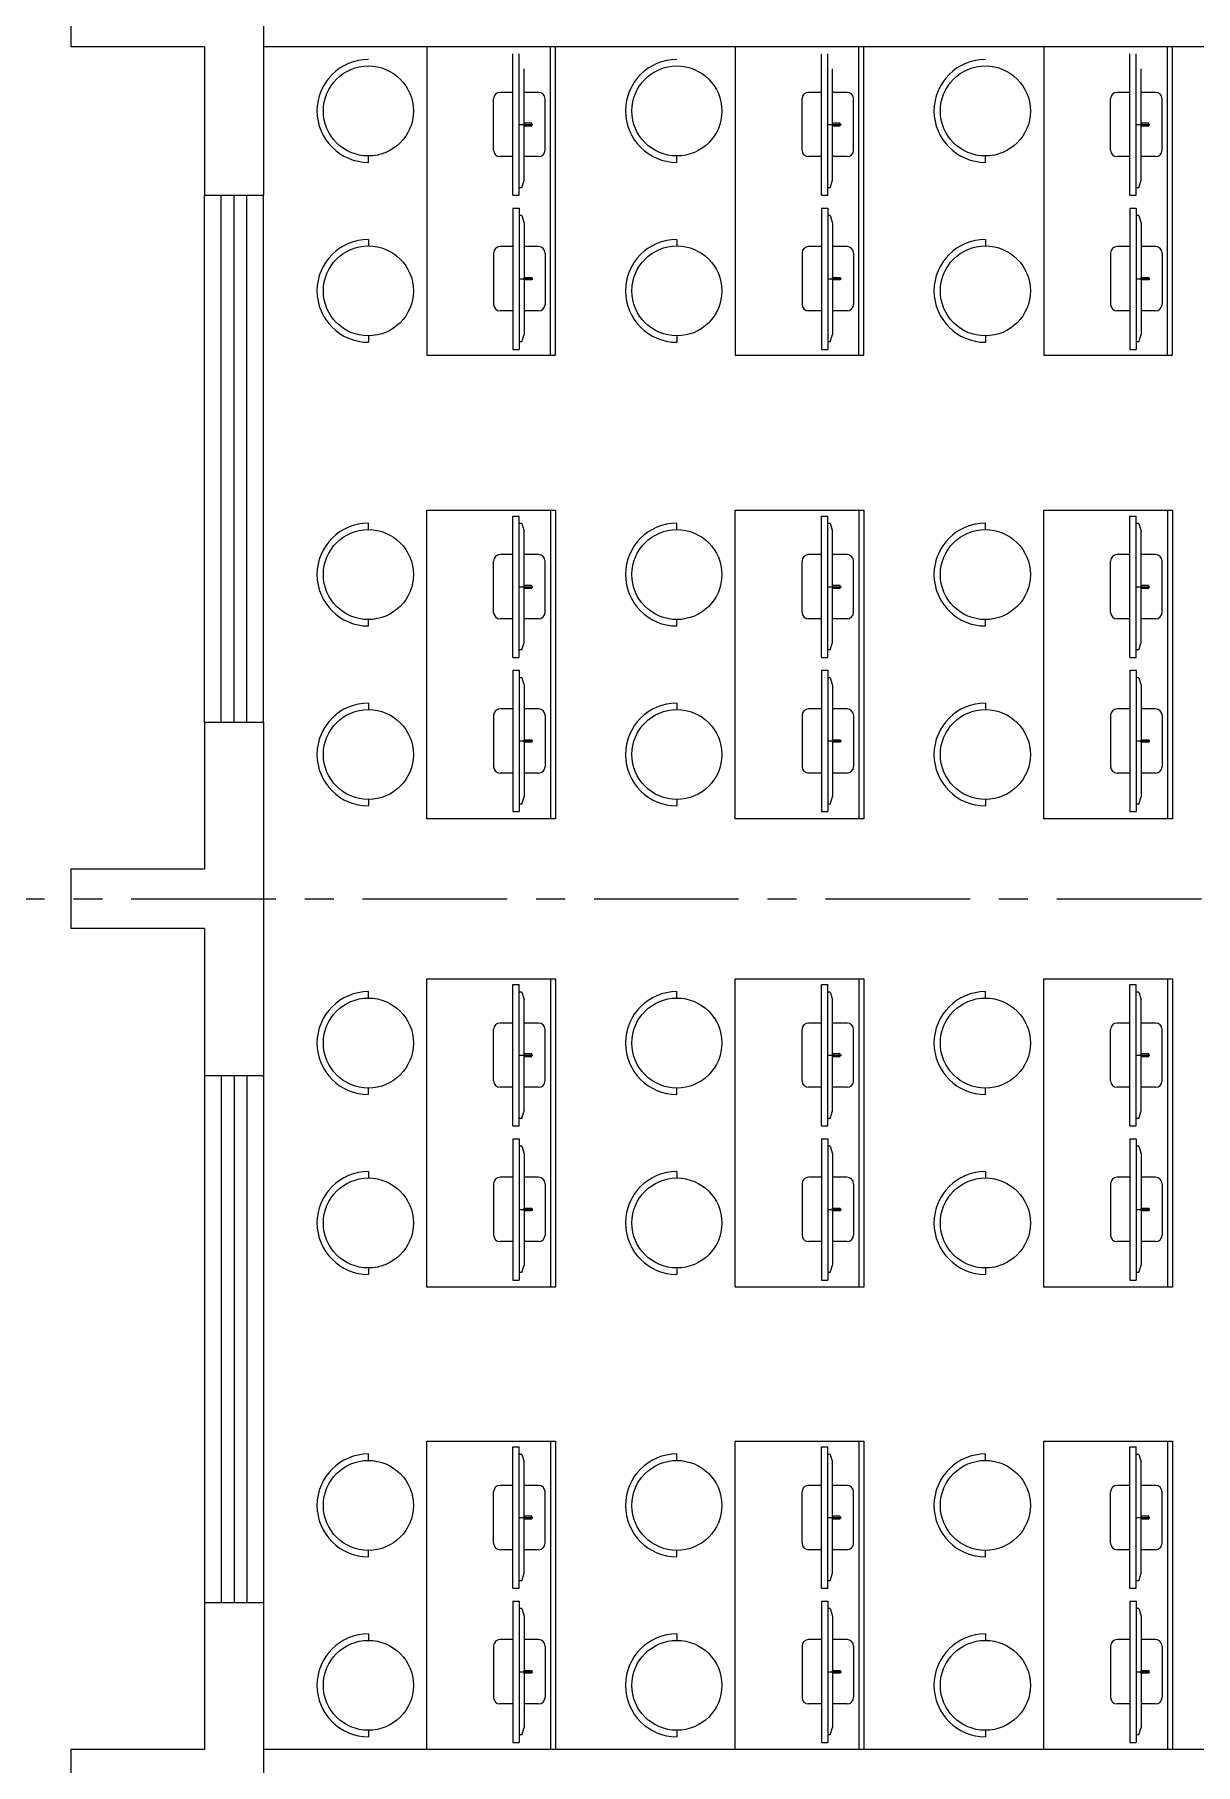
# Model space of a CAD drawing. Extents: x 348043 to 758301, y 133827 to 256568.
# Drawn here: x 584202 to 588717, y 162156 to 168885 of the extents above; entities that cross this region are included whole.
import ezdxf

# ---------------------------------------------------------------- set-up
doc = ezdxf.new("R2010")
doc.units = 0
doc.header["$LTSCALE"] = 900
doc.header["$MEASUREMENT"] = 0
doc.linetypes.add('CENTER', pattern=[2, 1.25, -0.25, 0.25, -0.25])
doc.layers.add('2', color=7, linetype='CONTINUOUS')
doc.layers.add('door', color=163, linetype='CONTINUOUS')

msp = doc.modelspace()

# ---------------------------------------------------------------- linework, layer by layer
at = {"layer": '2', "color": 30, "linetype": 'Continuous'}
for p, q in [((586062.9, 168260.7), (586062.9, 168810.7)), ((586087.6, 168260.7), (586087.6, 168810.7)), ((587262.9, 168260.7), (587262.9, 168810.7)), ((587287.6, 168260.7), (587287.6, 168810.7)), ((588462.9, 168260.7), (588462.9, 168810.7)), ((588487.6, 168260.7), (588487.6, 168810.7)), ((586106.2, 168319), (586106.2, 168752.4)), ((587306.2, 168319), (587306.2, 168752.4)), ((588506.2, 168319), (588506.2, 168752.4)), ((586062.9, 168660.7), (586012.6, 168660.7)), ((586162.6, 168660.7), (586106.2, 168660.7)), ((587262.9, 168660.7), (587212.6, 168660.7)), ((587362.6, 168660.7), (587306.2, 168660.7)), ((588462.9, 168660.7), (588412.6, 168660.7)), ((588562.6, 168660.7), (588506.2, 168660.7)), ((585987.6, 168435.7), (585987.6, 168635.7)), ((586187.6, 168435.7), (586187.6, 168635.7)), ((587187.6, 168435.7), (587187.6, 168635.7)), ((587387.6, 168435.7), (587387.6, 168635.7)), ((588387.6, 168435.7), (588387.6, 168635.7)), ((588587.6, 168435.7), (588587.6, 168635.7)), ((586087.6, 168535.7), (586140.8, 168535.7)), ((586087.6, 168410.7), (586087.6, 168535.7)), ((587287.6, 168535.7), (587340.8, 168535.7)), ((587287.6, 168410.7), (587287.6, 168535.7)), ((588487.6, 168535.7), (588540.8, 168535.7)), ((588487.6, 168410.7), (588487.6, 168535.7)), ((586062.9, 168410.7), (586012.6, 168410.7)), ((586162.6, 168410.7), (586106.2, 168410.7)), ((587262.9, 168410.7), (587212.6, 168410.7)), ((587362.6, 168410.7), (587306.2, 168410.7)), ((588462.9, 168410.7), (588412.6, 168410.7)), ((588562.6, 168410.7), (588506.2, 168410.7)), ((586096.9, 168289.9), (586106.2, 168319)), ((587296.9, 168289.9), (587306.2, 168319)), ((588496.9, 168289.9), (588506.2, 168319)), ((586062.9, 168260.7), (586087.6, 168260.7)), ((586096.9, 168289.9), (586087.6, 168289.9)), ((587262.9, 168260.7), (587287.6, 168260.7)), ((587296.9, 168289.9), (587287.6, 168289.9)), ((588462.9, 168260.7), (588487.6, 168260.7)), ((588496.9, 168289.9), (588487.6, 168289.9)), ((586062.9, 168210.7), (586062.9, 167660.7)), ((586062.9, 168210.7), (586087.6, 168210.7)), ((586087.6, 168210.7), (586087.6, 167660.7)), ((586096.9, 168181.6), (586087.6, 168181.6)), ((586096.9, 168181.6), (586106.2, 168152.4)), ((587262.9, 168210.7), (587262.9, 167660.7)), ((587262.9, 168210.7), (587287.6, 168210.7)), ((587287.6, 168210.7), (587287.6, 167660.7)), ((587296.9, 168181.6), (587287.6, 168181.6)), ((587296.9, 168181.6), (587306.2, 168152.4)), ((588462.9, 168210.7), (588462.9, 167660.7)), ((588462.9, 168210.7), (588487.6, 168210.7)), ((588487.6, 168210.7), (588487.6, 167660.7)), ((588496.9, 168181.6), (588487.6, 168181.6)), ((588496.9, 168181.6), (588506.2, 168152.4)), ((586106.2, 168152.4), (586106.2, 167719)), ((587306.2, 168152.4), (587306.2, 167719)), ((588506.2, 168152.4), (588506.2, 167719)), ((586062.9, 168060.7), (586012.6, 168060.7)), ((586087.6, 168060.7), (586087.6, 167935.7)), ((586162.6, 168060.7), (586106.2, 168060.7)), ((587262.9, 168060.7), (587212.6, 168060.7)), ((587287.6, 168060.7), (587287.6, 167935.7)), ((587362.6, 168060.7), (587306.2, 168060.7)), ((588462.9, 168060.7), (588412.6, 168060.7)), ((588487.6, 168060.7), (588487.6, 167935.7)), ((588562.6, 168060.7), (588506.2, 168060.7)), ((585987.6, 168035.7), (585987.6, 167835.7)), ((586187.6, 168035.7), (586187.6, 167835.7)), ((587187.6, 168035.7), (587187.6, 167835.7)), ((587387.6, 168035.7), (587387.6, 167835.7)), ((588387.6, 168035.7), (588387.6, 167835.7)), ((588587.6, 168035.7), (588587.6, 167835.7)), ((586087.6, 167935.7), (586140.8, 167935.7)), ((587287.6, 167935.7), (587340.8, 167935.7)), ((588487.6, 167935.7), (588540.8, 167935.7)), ((586062.9, 167810.7), (586012.6, 167810.7)), ((586162.6, 167810.7), (586106.2, 167810.7)), ((587262.9, 167810.7), (587212.6, 167810.7)), ((587362.6, 167810.7), (587306.2, 167810.7)), ((588462.9, 167810.7), (588412.6, 167810.7)), ((588562.6, 167810.7), (588506.2, 167810.7)), ((586096.9, 167689.9), (586106.2, 167719)), ((587296.9, 167689.9), (587306.2, 167719)), ((588496.9, 167689.9), (588506.2, 167719)), ((586062.9, 167660.7), (586087.6, 167660.7)), ((586096.9, 167689.9), (586087.6, 167689.9)), ((587262.9, 167660.7), (587287.6, 167660.7)), ((587296.9, 167689.9), (587287.6, 167689.9)), ((588462.9, 167660.7), (588487.6, 167660.7)), ((588496.9, 167689.9), (588487.6, 167689.9)), ((586062.9, 166462.4), (586062.9, 167012.4)), ((586062.9, 167012.4), (586087.6, 167012.4)), ((586087.6, 166462.4), (586087.6, 167012.4)), ((586096.9, 166983.2), (586087.6, 166983.2)), ((586096.9, 166983.2), (586106.2, 166954.1)), ((587262.9, 166462.4), (587262.9, 167012.4)), ((587262.9, 167012.4), (587287.6, 167012.4)), ((587287.6, 166462.4), (587287.6, 167012.4)), ((587296.9, 166983.2), (587287.6, 166983.2)), ((587296.9, 166983.2), (587306.2, 166954.1)), ((588462.9, 166462.4), (588462.9, 167012.4)), ((588462.9, 167012.4), (588487.6, 167012.4)), ((588487.6, 166462.4), (588487.6, 167012.4)), ((588496.9, 166983.2), (588487.6, 166983.2)), ((588496.9, 166983.2), (588506.2, 166954.1)), ((586106.2, 166520.7), (586106.2, 166954.1)), ((587306.2, 166520.7), (587306.2, 166954.1)), ((588506.2, 166520.7), (588506.2, 166954.1)), ((585987.6, 166637.4), (585987.6, 166837.4)), ((586062.9, 166862.4), (586012.6, 166862.4)), ((586162.6, 166862.4), (586106.2, 166862.4)), ((586187.6, 166637.4), (586187.6, 166837.4)), ((587187.6, 166637.4), (587187.6, 166837.4)), ((587262.9, 166862.4), (587212.6, 166862.4)), ((587362.6, 166862.4), (587306.2, 166862.4)), ((587387.6, 166637.4), (587387.6, 166837.4)), ((588387.6, 166637.4), (588387.6, 166837.4)), ((588462.9, 166862.4), (588412.6, 166862.4)), ((588562.6, 166862.4), (588506.2, 166862.4)), ((588587.6, 166637.4), (588587.6, 166837.4)), ((586087.6, 166737.4), (586140.8, 166737.4)), ((586087.6, 166612.4), (586087.6, 166737.4)), ((587287.6, 166737.4), (587340.8, 166737.4)), ((587287.6, 166612.4), (587287.6, 166737.4)), ((588487.6, 166737.4), (588540.8, 166737.4)), ((588487.6, 166612.4), (588487.6, 166737.4)), ((586062.9, 166612.4), (586012.6, 166612.4)), ((586162.6, 166612.4), (586106.2, 166612.4)), ((587262.9, 166612.4), (587212.6, 166612.4)), ((587362.6, 166612.4), (587306.2, 166612.4)), ((588462.9, 166612.4), (588412.6, 166612.4)), ((588562.6, 166612.4), (588506.2, 166612.4)), ((586096.9, 166491.5), (586106.2, 166520.7)), ((587296.9, 166491.5), (587306.2, 166520.7)), ((588496.9, 166491.5), (588506.2, 166520.7)), ((586062.9, 166462.4), (586087.6, 166462.4)), ((586096.9, 166491.5), (586087.6, 166491.5)), ((587262.9, 166462.4), (587287.6, 166462.4)), ((587296.9, 166491.5), (587287.6, 166491.5)), ((588462.9, 166462.4), (588487.6, 166462.4)), ((588496.9, 166491.5), (588487.6, 166491.5)), ((586062.9, 166412.4), (586062.9, 165862.4)), ((586062.9, 166412.4), (586087.6, 166412.4)), ((586087.6, 166412.4), (586087.6, 165862.4)), ((586096.9, 166383.2), (586087.6, 166383.2)), ((586096.9, 166383.2), (586106.2, 166354.1)), ((587262.9, 166412.4), (587262.9, 165862.4)), ((587262.9, 166412.4), (587287.6, 166412.4)), ((587287.6, 166412.4), (587287.6, 165862.4)), ((587296.9, 166383.2), (587287.6, 166383.2)), ((587296.9, 166383.2), (587306.2, 166354.1)), ((588462.9, 166412.4), (588462.9, 165862.4)), ((588462.9, 166412.4), (588487.6, 166412.4)), ((588487.6, 166412.4), (588487.6, 165862.4)), ((588496.9, 166383.2), (588487.6, 166383.2)), ((588496.9, 166383.2), (588506.2, 166354.1)), ((586106.2, 166354.1), (586106.2, 165920.7)), ((587306.2, 166354.1), (587306.2, 165920.7)), ((588506.2, 166354.1), (588506.2, 165920.7)), ((585987.6, 166237.4), (585987.6, 166037.4)), ((586062.9, 166262.4), (586012.6, 166262.4)), ((586087.6, 166262.4), (586087.6, 166137.4)), ((586162.6, 166262.4), (586106.2, 166262.4)), ((586187.6, 166237.4), (586187.6, 166037.4)), ((587187.6, 166237.4), (587187.6, 166037.4)), ((587262.9, 166262.4), (587212.6, 166262.4)), ((587287.6, 166262.4), (587287.6, 166137.4)), ((587362.6, 166262.4), (587306.2, 166262.4)), ((587387.6, 166237.4), (587387.6, 166037.4)), ((588387.6, 166237.4), (588387.6, 166037.4)), ((588462.9, 166262.4), (588412.6, 166262.4)), ((588487.6, 166262.4), (588487.6, 166137.4)), ((588562.6, 166262.4), (588506.2, 166262.4)), ((588587.6, 166237.4), (588587.6, 166037.4)), ((586087.6, 166137.4), (586140.8, 166137.4)), ((587287.6, 166137.4), (587340.8, 166137.4)), ((588487.6, 166137.4), (588540.8, 166137.4)), ((586062.9, 166012.4), (586012.6, 166012.4)), ((586162.6, 166012.4), (586106.2, 166012.4)), ((587262.9, 166012.4), (587212.6, 166012.4)), ((587362.6, 166012.4), (587306.2, 166012.4)), ((588462.9, 166012.4), (588412.6, 166012.4)), ((588562.6, 166012.4), (588506.2, 166012.4)), ((586096.9, 165891.5), (586087.6, 165891.5)), ((586096.9, 165891.5), (586106.2, 165920.7)), ((587296.9, 165891.5), (587287.6, 165891.5)), ((587296.9, 165891.5), (587306.2, 165920.7)), ((588496.9, 165891.5), (588487.6, 165891.5)), ((588496.9, 165891.5), (588506.2, 165920.7)), ((586062.9, 165862.4), (586087.6, 165862.4)), ((587262.9, 165862.4), (587287.6, 165862.4)), ((588462.9, 165862.4), (588487.6, 165862.4)), ((586062.9, 164639.9), (586062.9, 165189.9)), ((586062.9, 165189.9), (586087.6, 165189.9)), ((586087.6, 164639.9), (586087.6, 165189.9)), ((586096.9, 165160.7), (586087.6, 165160.7)), ((586096.9, 165160.7), (586106.2, 165131.6)), ((587262.9, 164639.9), (587262.9, 165189.9)), ((587262.9, 165189.9), (587287.6, 165189.9)), ((587287.6, 164639.9), (587287.6, 165189.9)), ((587296.9, 165160.7), (587287.6, 165160.7)), ((587296.9, 165160.7), (587306.2, 165131.6)), ((588462.9, 164639.9), (588462.9, 165189.9)), ((588462.9, 165189.9), (588487.6, 165189.9)), ((588487.6, 164639.9), (588487.6, 165189.9)), ((588496.9, 165160.7), (588487.6, 165160.7)), ((588496.9, 165160.7), (588506.2, 165131.6)), ((586106.2, 164698.2), (586106.2, 165131.6)), ((587306.2, 164698.2), (587306.2, 165131.6)), ((588506.2, 164698.2), (588506.2, 165131.6)), ((585987.6, 164814.9), (585987.6, 165014.9)), ((586062.9, 165039.9), (586012.6, 165039.9)), ((586162.6, 165039.9), (586106.2, 165039.9)), ((586187.6, 164814.9), (586187.6, 165014.9)), ((587187.6, 164814.9), (587187.6, 165014.9)), ((587262.9, 165039.9), (587212.6, 165039.9)), ((587362.6, 165039.9), (587306.2, 165039.9)), ((587387.6, 164814.9), (587387.6, 165014.9)), ((588387.6, 164814.9), (588387.6, 165014.9)), ((588462.9, 165039.9), (588412.6, 165039.9)), ((588562.6, 165039.9), (588506.2, 165039.9)), ((588587.6, 164814.9), (588587.6, 165014.9)), ((586087.6, 164914.9), (586140.8, 164914.9)), ((586087.6, 164789.9), (586087.6, 164914.9)), ((587287.6, 164914.9), (587340.8, 164914.9)), ((587287.6, 164789.9), (587287.6, 164914.9)), ((588487.6, 164914.9), (588540.8, 164914.9)), ((588487.6, 164789.9), (588487.6, 164914.9)), ((586062.9, 164789.9), (586012.6, 164789.9)), ((586162.6, 164789.9), (586106.2, 164789.9)), ((587262.9, 164789.9), (587212.6, 164789.9)), ((587362.6, 164789.9), (587306.2, 164789.9)), ((588462.9, 164789.9), (588412.6, 164789.9)), ((588562.6, 164789.9), (588506.2, 164789.9)), ((586096.9, 164669), (586106.2, 164698.2)), ((587296.9, 164669), (587306.2, 164698.2)), ((588496.9, 164669), (588506.2, 164698.2)), ((586062.9, 164639.9), (586087.6, 164639.9)), ((586096.9, 164669), (586087.6, 164669)), ((587262.9, 164639.9), (587287.6, 164639.9)), ((587296.9, 164669), (587287.6, 164669)), ((588462.9, 164639.9), (588487.6, 164639.9)), ((588496.9, 164669), (588487.6, 164669)), ((586062.9, 164589.9), (586062.9, 164039.9)), ((586062.9, 164589.9), (586087.6, 164589.9)), ((586087.6, 164589.9), (586087.6, 164039.9)), ((586096.9, 164560.7), (586087.6, 164560.7)), ((586096.9, 164560.7), (586106.2, 164531.6)), ((587262.9, 164589.9), (587262.9, 164039.9)), ((587262.9, 164589.9), (587287.6, 164589.9)), ((587287.6, 164589.9), (587287.6, 164039.9)), ((587296.9, 164560.7), (587287.6, 164560.7)), ((587296.9, 164560.7), (587306.2, 164531.6)), ((588462.9, 164589.9), (588462.9, 164039.9)), ((588462.9, 164589.9), (588487.6, 164589.9)), ((588487.6, 164589.9), (588487.6, 164039.9)), ((588496.9, 164560.7), (588487.6, 164560.7)), ((588496.9, 164560.7), (588506.2, 164531.6)), ((586106.2, 164531.6), (586106.2, 164098.2)), ((587306.2, 164531.6), (587306.2, 164098.2)), ((588506.2, 164531.6), (588506.2, 164098.2)), ((585987.6, 164414.9), (585987.6, 164214.9)), ((586062.9, 164439.9), (586012.6, 164439.9)), ((586087.6, 164439.9), (586087.6, 164314.9)), ((586162.6, 164439.9), (586106.2, 164439.9)), ((586187.6, 164414.9), (586187.6, 164214.9)), ((587187.6, 164414.9), (587187.6, 164214.9)), ((587262.9, 164439.9), (587212.6, 164439.9)), ((587287.6, 164439.9), (587287.6, 164314.9)), ((587362.6, 164439.9), (587306.2, 164439.9)), ((587387.6, 164414.9), (587387.6, 164214.9)), ((588387.6, 164414.9), (588387.6, 164214.9)), ((588462.9, 164439.9), (588412.6, 164439.9)), ((588487.6, 164439.9), (588487.6, 164314.9)), ((588562.6, 164439.9), (588506.2, 164439.9)), ((588587.6, 164414.9), (588587.6, 164214.9)), ((586087.6, 164314.9), (586140.8, 164314.9)), ((587287.6, 164314.9), (587340.8, 164314.9)), ((588487.6, 164314.9), (588540.8, 164314.9)), ((586062.9, 164189.9), (586012.6, 164189.9)), ((586162.6, 164189.9), (586106.2, 164189.9)), ((587262.9, 164189.9), (587212.6, 164189.9)), ((587362.6, 164189.9), (587306.2, 164189.9)), ((588462.9, 164189.9), (588412.6, 164189.9)), ((588562.6, 164189.9), (588506.2, 164189.9)), ((586096.9, 164069), (586106.2, 164098.2)), ((587296.9, 164069), (587306.2, 164098.2)), ((588496.9, 164069), (588506.2, 164098.2)), ((586062.9, 164039.9), (586087.6, 164039.9)), ((586096.9, 164069), (586087.6, 164069)), ((587262.9, 164039.9), (587287.6, 164039.9)), ((587296.9, 164069), (587287.6, 164069)), ((588462.9, 164039.9), (588487.6, 164039.9)), ((588496.9, 164069), (588487.6, 164069)), ((586062.9, 162841.1), (586062.9, 163391.1)), ((586062.9, 163391.1), (586087.6, 163391.1)), ((586087.6, 162841.1), (586087.6, 163391.1)), ((586096.9, 163362), (586087.6, 163362)), ((586096.9, 163362), (586106.2, 163332.8)), ((586106.2, 162899.4), (586106.2, 163332.8)), ((587262.9, 162841.1), (587262.9, 163391.1)), ((587262.9, 163391.1), (587287.6, 163391.1)), ((587287.6, 162841.1), (587287.6, 163391.1)), ((587296.9, 163362), (587287.6, 163362)), ((587296.9, 163362), (587306.2, 163332.8)), ((587306.2, 162899.4), (587306.2, 163332.8)), ((588462.9, 162841.1), (588462.9, 163391.1)), ((588462.9, 163391.1), (588487.6, 163391.1)), ((588487.6, 162841.1), (588487.6, 163391.1)), ((588496.9, 163362), (588487.6, 163362)), ((588496.9, 163362), (588506.2, 163332.8)), ((588506.2, 162899.4), (588506.2, 163332.8)), ((585987.6, 163016.1), (585987.6, 163216.1)), ((586062.9, 163241.1), (586012.6, 163241.1)), ((586162.6, 163241.1), (586106.2, 163241.1)), ((586187.6, 163016.1), (586187.6, 163216.1)), ((587187.6, 163016.1), (587187.6, 163216.1)), ((587262.9, 163241.1), (587212.6, 163241.1)), ((587362.6, 163241.1), (587306.2, 163241.1)), ((587387.6, 163016.1), (587387.6, 163216.1)), ((588387.6, 163016.1), (588387.6, 163216.1)), ((588462.9, 163241.1), (588412.6, 163241.1)), ((588562.6, 163241.1), (588506.2, 163241.1)), ((588587.6, 163016.1), (588587.6, 163216.1)), ((586087.6, 163116.1), (586140.8, 163116.1)), ((586087.6, 162991.1), (586087.6, 163116.1)), ((587287.6, 163116.1), (587340.8, 163116.1)), ((587287.6, 162991.1), (587287.6, 163116.1)), ((588487.6, 163116.1), (588540.8, 163116.1)), ((588487.6, 162991.1), (588487.6, 163116.1)), ((586062.9, 162991.1), (586012.6, 162991.1)), ((586162.6, 162991.1), (586106.2, 162991.1)), ((587262.9, 162991.1), (587212.6, 162991.1)), ((587362.6, 162991.1), (587306.2, 162991.1)), ((588462.9, 162991.1), (588412.6, 162991.1)), ((588562.6, 162991.1), (588506.2, 162991.1)), ((586096.9, 162870.3), (586087.6, 162870.3)), ((586096.9, 162870.3), (586106.2, 162899.4)), ((587296.9, 162870.3), (587287.6, 162870.3)), ((587296.9, 162870.3), (587306.2, 162899.4)), ((588496.9, 162870.3), (588487.6, 162870.3)), ((588496.9, 162870.3), (588506.2, 162899.4)), ((586062.9, 162841.1), (586087.6, 162841.1)), ((587262.9, 162841.1), (587287.6, 162841.1)), ((588462.9, 162841.1), (588487.6, 162841.1)), ((586062.9, 162791.1), (586062.9, 162241.1)), ((586062.9, 162791.1), (586087.6, 162791.1)), ((586087.6, 162791.1), (586087.6, 162241.1)), ((586096.9, 162762), (586087.6, 162762)), ((586096.9, 162762), (586106.2, 162732.8)), ((586106.2, 162732.8), (586106.2, 162299.4)), ((587262.9, 162791.1), (587262.9, 162241.1)), ((587262.9, 162791.1), (587287.6, 162791.1)), ((587287.6, 162791.1), (587287.6, 162241.1)), ((587296.9, 162762), (587287.6, 162762)), ((587296.9, 162762), (587306.2, 162732.8)), ((587306.2, 162732.8), (587306.2, 162299.4)), ((588462.9, 162791.1), (588462.9, 162241.1)), ((588462.9, 162791.1), (588487.6, 162791.1)), ((588487.6, 162791.1), (588487.6, 162241.1)), ((588496.9, 162762), (588487.6, 162762)), ((588496.9, 162762), (588506.2, 162732.8)), ((588506.2, 162732.8), (588506.2, 162299.4)), ((585987.6, 162616.1), (585987.6, 162416.1)), ((586062.9, 162641.1), (586012.6, 162641.1)), ((586087.6, 162641.1), (586087.6, 162516.1)), ((586162.6, 162641.1), (586106.2, 162641.1)), ((586187.6, 162616.1), (586187.6, 162416.1)), ((587187.6, 162616.1), (587187.6, 162416.1)), ((587262.9, 162641.1), (587212.6, 162641.1)), ((587287.6, 162641.1), (587287.6, 162516.1)), ((587362.6, 162641.1), (587306.2, 162641.1)), ((587387.6, 162616.1), (587387.6, 162416.1)), ((588387.6, 162616.1), (588387.6, 162416.1)), ((588462.9, 162641.1), (588412.6, 162641.1)), ((588487.6, 162641.1), (588487.6, 162516.1)), ((588562.6, 162641.1), (588506.2, 162641.1)), ((588587.6, 162616.1), (588587.6, 162416.1)), ((586087.6, 162516.1), (586140.8, 162516.1)), ((587287.6, 162516.1), (587340.8, 162516.1)), ((588487.6, 162516.1), (588540.8, 162516.1)), ((586062.9, 162391.1), (586012.6, 162391.1)), ((586162.6, 162391.1), (586106.2, 162391.1)), ((587262.9, 162391.1), (587212.6, 162391.1)), ((587362.6, 162391.1), (587306.2, 162391.1)), ((588462.9, 162391.1), (588412.6, 162391.1)), ((588562.6, 162391.1), (588506.2, 162391.1)), ((586096.9, 162270.3), (586087.6, 162270.3)), ((586096.9, 162270.3), (586106.2, 162299.4)), ((587296.9, 162270.3), (587287.6, 162270.3)), ((587296.9, 162270.3), (587306.2, 162299.4)), ((588496.9, 162270.3), (588487.6, 162270.3)), ((588496.9, 162270.3), (588506.2, 162299.4)), ((586062.9, 162241.1), (586087.6, 162241.1)), ((587262.9, 162241.1), (587287.6, 162241.1)), ((588462.9, 162241.1), (588487.6, 162241.1))]:
    msp.add_line(p, q, dxfattribs=at)
for points in [[(586135.9, 168530.7), (586135.9, 168540.7), (586106.2, 168540.7), (586106.2, 168530.7)], [(587335.9, 168530.7), (587335.9, 168540.7), (587306.2, 168540.7), (587306.2, 168530.7)], [(588535.9, 168530.7), (588535.9, 168540.7), (588506.2, 168540.7), (588506.2, 168530.7)], [(586135.9, 167940.8), (586135.9, 167930.8), (586106.2, 167930.8), (586106.2, 167940.8)], [(587335.9, 167940.8), (587335.9, 167930.8), (587306.2, 167930.8), (587306.2, 167940.8)], [(588535.9, 167940.8), (588535.9, 167930.8), (588506.2, 167930.8), (588506.2, 167940.8)], [(586135.9, 166732.3), (586135.9, 166742.3), (586106.2, 166742.3), (586106.2, 166732.3)], [(587335.9, 166732.3), (587335.9, 166742.3), (587306.2, 166742.3), (587306.2, 166732.3)], [(588535.9, 166732.3), (588535.9, 166742.3), (588506.2, 166742.3), (588506.2, 166732.3)], [(586135.9, 166142.4), (586135.9, 166132.4), (586106.2, 166132.4), (586106.2, 166142.4)], [(587335.9, 166142.4), (587335.9, 166132.4), (587306.2, 166132.4), (587306.2, 166142.4)], [(588535.9, 166142.4), (588535.9, 166132.4), (588506.2, 166132.4), (588506.2, 166142.4)], [(586135.9, 164909.8), (586135.9, 164919.8), (586106.2, 164919.8), (586106.2, 164909.8)], [(587335.9, 164909.8), (587335.9, 164919.8), (587306.2, 164919.8), (587306.2, 164909.8)], [(588535.9, 164909.8), (588535.9, 164919.8), (588506.2, 164919.8), (588506.2, 164909.8)], [(586135.9, 164319.9), (586135.9, 164309.9), (586106.2, 164309.9), (586106.2, 164319.9)], [(587335.9, 164319.9), (587335.9, 164309.9), (587306.2, 164309.9), (587306.2, 164319.9)], [(588535.9, 164319.9), (588535.9, 164309.9), (588506.2, 164309.9), (588506.2, 164319.9)], [(586135.9, 163111.1), (586135.9, 163121.1), (586106.2, 163121.1), (586106.2, 163111.1)], [(587335.9, 163111.1), (587335.9, 163121.1), (587306.2, 163121.1), (587306.2, 163111.1)], [(588535.9, 163111.1), (588535.9, 163121.1), (588506.2, 163121.1), (588506.2, 163111.1)], [(586135.9, 162521.2), (586135.9, 162511.2), (586106.2, 162511.2), (586106.2, 162521.2)], [(587335.9, 162521.2), (587335.9, 162511.2), (587306.2, 162511.2), (587306.2, 162521.2)], [(588535.9, 162521.2), (588535.9, 162511.2), (588506.2, 162511.2), (588506.2, 162521.2)]]:
    msp.add_lwpolyline(points, close=True, dxfattribs=at)
for centre, start, end in [((586012.6, 168635.7), 90, 180), ((586162.6, 168635.7), 360, 90), ((587212.6, 168635.7), 90, 180), ((587362.6, 168635.7), 360, 90), ((588412.6, 168635.7), 90, 180), ((588562.6, 168635.7), 360, 90), ((586012.6, 168435.7), 180, 270), ((586162.6, 168435.7), 270, 360), ((587212.6, 168435.7), 180, 270), ((587362.6, 168435.7), 270, 360), ((588412.6, 168435.7), 180, 270), ((588562.6, 168435.7), 270, 360), ((586012.6, 168035.7), 90, 180), ((586162.6, 168035.7), 0, 90), ((587212.6, 168035.7), 90, 180), ((587362.6, 168035.7), 0, 90), ((588412.6, 168035.7), 90, 180), ((588562.6, 168035.7), 0, 90), ((586012.6, 167835.7), 180, 270), ((586162.6, 167835.7), 270, 0), ((587212.6, 167835.7), 180, 270), ((587362.6, 167835.7), 270, 0), ((588412.6, 167835.7), 180, 270), ((588562.6, 167835.7), 270, 0), ((586012.6, 166837.4), 90, 180), ((586162.6, 166837.4), 360, 90), ((587212.6, 166837.4), 90, 180), ((587362.6, 166837.4), 360, 90), ((588412.6, 166837.4), 90, 180), ((588562.6, 166837.4), 360, 90), ((586012.6, 166637.4), 180, 270), ((586162.6, 166637.4), 270, 360), ((587212.6, 166637.4), 180, 270), ((587362.6, 166637.4), 270, 360), ((588412.6, 166637.4), 180, 270), ((588562.6, 166637.4), 270, 360), ((586012.6, 166237.4), 90, 180), ((586162.6, 166237.4), 0, 90), ((587212.6, 166237.4), 90, 180), ((587362.6, 166237.4), 0, 90), ((588412.6, 166237.4), 90, 180), ((588562.6, 166237.4), 0, 90), ((586012.6, 166037.4), 180, 270), ((586162.6, 166037.4), 270, 0), ((587212.6, 166037.4), 180, 270), ((587362.6, 166037.4), 270, 0), ((588412.6, 166037.4), 180, 270), ((588562.6, 166037.4), 270, 0), ((586012.6, 165014.9), 90, 180), ((586162.6, 165014.9), 360, 90), ((587212.6, 165014.9), 90, 180), ((587362.6, 165014.9), 360, 90), ((588412.6, 165014.9), 90, 180), ((588562.6, 165014.9), 360, 90), ((586012.6, 164814.9), 180, 270), ((586162.6, 164814.9), 270, 360), ((587212.6, 164814.9), 180, 270), ((587362.6, 164814.9), 270, 360), ((588412.6, 164814.9), 180, 270), ((588562.6, 164814.9), 270, 360), ((586012.6, 164414.9), 90, 180), ((586162.6, 164414.9), 0, 90), ((587212.6, 164414.9), 90, 180), ((587362.6, 164414.9), 0, 90), ((588412.6, 164414.9), 90, 180), ((588562.6, 164414.9), 0, 90), ((586012.6, 164214.9), 180, 270), ((586162.6, 164214.9), 270, 0), ((587212.6, 164214.9), 180, 270), ((587362.6, 164214.9), 270, 0), ((588412.6, 164214.9), 180, 270), ((588562.6, 164214.9), 270, 0), ((586012.6, 163216.1), 90, 180), ((586162.6, 163216.1), 360, 90), ((587212.6, 163216.1), 90, 180), ((587362.6, 163216.1), 360, 90), ((588412.6, 163216.1), 90, 180), ((588562.6, 163216.1), 360, 90), ((586012.6, 163016.1), 180, 270), ((586162.6, 163016.1), 270, 360), ((587212.6, 163016.1), 180, 270), ((587362.6, 163016.1), 270, 360), ((588412.6, 163016.1), 180, 270), ((588562.6, 163016.1), 270, 360), ((586012.6, 162616.1), 90, 180), ((586162.6, 162616.1), 0, 90), ((587212.6, 162616.1), 90, 180), ((587362.6, 162616.1), 0, 90), ((588412.6, 162616.1), 90, 180), ((588562.6, 162616.1), 0, 90), ((586012.6, 162416.1), 180, 270), ((586162.6, 162416.1), 270, 0), ((587212.6, 162416.1), 180, 270), ((587362.6, 162416.1), 270, 0), ((588412.6, 162416.1), 180, 270), ((588562.6, 162416.1), 270, 0)]:
    msp.add_arc(centre, 25, start, end, dxfattribs=at)
at = {"layer": 'door', "color": 3, "ltscale": 1.25}
for p, q in [((585092.8, 169645.9), (585092.8, 168260.9)), ((584342.8, 169068.4), (584342.8, 168838.4)), ((584862.8, 168838.4), (584342.8, 168838.4)), ((584862.8, 168838.4), (584862.8, 168260.9)), ((592692.8, 168838.4), (585092.8, 168838.4)), ((584862.8, 168260.9), (585092.8, 168260.9)), ((584862.8, 166210.9), (584862.8, 165638.4)), ((584862.8, 166210.9), (585092.8, 166210.9)), ((585092.8, 166210.9), (585092.8, 164835.9)), ((584342.8, 165638.4), (584342.8, 165408.4)), ((584862.8, 165638.4), (584342.8, 165638.4)), ((584862.8, 165408.4), (584342.8, 165408.4)), ((584862.8, 165408.4), (584862.8, 164835.9)), ((584862.8, 164835.9), (585092.8, 164835.9)), ((584862.8, 162785.9), (584862.8, 162213.4)), ((584862.8, 162785.9), (585092.8, 162785.9)), ((585092.8, 162785.9), (585092.8, 161410.9)), ((584342.8, 162213.4), (584342.8, 161983.4)), ((584862.8, 162213.4), (584342.8, 162213.4)), ((592692.8, 162213.4), (585092.8, 162213.4)), ((592922.8, 162213.4), (585092.8, 162213.4))]:
    msp.add_line(p, q, dxfattribs=at)
at = {"layer": 'door', "color": 190, "linetype": 'ByBlock', "lineweight": 5, "ltscale": 1.25}
for p, q in [((586208.8, 167638.4), (586208.8, 168838.4)), ((587408.8, 167638.4), (587408.8, 168838.4)), ((588608.8, 167638.4), (588608.8, 168838.4)), ((586208.8, 167034.7), (586208.8, 165834.7)), ((587408.8, 167034.7), (587408.8, 165834.7)), ((588608.8, 167034.7), (588608.8, 165834.7)), ((586208.8, 165212.2), (586208.8, 164012.2)), ((587408.8, 165212.2), (587408.8, 164012.2)), ((588608.8, 165212.2), (588608.8, 164012.2)), ((586208.8, 163413.4), (586208.8, 162213.4)), ((587408.8, 163413.4), (587408.8, 162213.4)), ((588608.8, 163413.4), (588608.8, 162213.4))]:
    msp.add_line(p, q, dxfattribs=at)
at = {"layer": 'door', "color": 3, "linetype": 'ByBlock', "lineweight": 5, "ltscale": 1.25}
for p, q in [((585500.5, 168388.4), (585500.5, 168413.4)), ((586700.5, 168388.4), (586700.5, 168413.4)), ((587900.5, 168388.4), (587900.5, 168413.4)), ((585500.5, 168088.4), (585500.5, 168063.4)), ((586700.5, 168088.4), (586700.5, 168063.4)), ((587900.5, 168088.4), (587900.5, 168063.4)), ((585500.5, 167713.4), (585500.5, 167688.4)), ((586700.5, 167713.4), (586700.5, 167688.4)), ((587900.5, 167713.4), (587900.5, 167688.4)), ((585500.5, 166959.7), (585500.5, 166984.7)), ((586700.5, 166959.7), (586700.5, 166984.7)), ((587900.5, 166959.7), (587900.5, 166984.7)), ((585500.5, 166584.7), (585500.5, 166609.7)), ((586700.5, 166584.7), (586700.5, 166609.7)), ((587900.5, 166584.7), (587900.5, 166609.7)), ((585500.5, 166284.7), (585500.5, 166259.7)), ((586700.5, 166284.7), (586700.5, 166259.7)), ((587900.5, 166284.7), (587900.5, 166259.7)), ((585500.5, 165909.7), (585500.5, 165884.7)), ((586700.5, 165909.7), (586700.5, 165884.7)), ((587900.5, 165909.7), (587900.5, 165884.7)), ((585500.5, 165137.2), (585500.5, 165162.2)), ((586700.5, 165137.2), (586700.5, 165162.2)), ((587900.5, 165137.2), (587900.5, 165162.2)), ((585500.5, 164762.2), (585500.5, 164787.2)), ((586700.5, 164762.2), (586700.5, 164787.2)), ((587900.5, 164762.2), (587900.5, 164787.2)), ((585500.5, 164462.2), (585500.5, 164437.2)), ((586700.5, 164462.2), (586700.5, 164437.2)), ((587900.5, 164462.2), (587900.5, 164437.2)), ((585500.5, 164087.2), (585500.5, 164062.2)), ((586700.5, 164087.2), (586700.5, 164062.2)), ((587900.5, 164087.2), (587900.5, 164062.2)), ((585500.5, 163338.4), (585500.5, 163363.4)), ((586700.5, 163338.4), (586700.5, 163363.4)), ((587900.5, 163338.4), (587900.5, 163363.4)), ((585500.5, 162963.4), (585500.5, 162988.4)), ((586700.5, 162963.4), (586700.5, 162988.4)), ((587900.5, 162963.4), (587900.5, 162988.4)), ((585500.5, 162663.4), (585500.5, 162638.4)), ((586700.5, 162663.4), (586700.5, 162638.4)), ((587900.5, 162663.4), (587900.5, 162638.4)), ((585500.5, 162288.4), (585500.5, 162263.4)), ((586700.5, 162288.4), (586700.5, 162263.4)), ((587900.5, 162288.4), (587900.5, 162263.4))]:
    msp.add_line(p, q, dxfattribs=at)
at = {"layer": 'door', "color": 13, "ltscale": 1.25}
for p, q in [((584862.8, 166210.9), (584862.8, 168260.9)), ((584927.8, 166210.9), (584927.8, 168260.9)), ((584977.8, 166210.9), (584977.8, 168260.9)), ((585027.8, 166210.9), (585027.8, 168260.9)), ((585092.8, 166210.9), (585092.8, 168260.9)), ((584862.8, 164835.9), (584862.8, 162785.9)), ((584927.8, 164835.9), (584927.8, 162785.9)), ((584977.8, 164835.9), (584977.8, 162785.9)), ((585027.8, 164835.9), (585027.8, 162785.9)), ((585092.8, 164835.9), (585092.8, 162785.9))]:
    msp.add_line(p, q, dxfattribs=at)
at = {"layer": 'door', "linetype": 'CENTER', "ltscale": 0.5}
msp.add_line((583678.2, 165523.4), (596055.8, 165523.4), dxfattribs=at)
at = {"layer": 'door', "color": 190, "linetype": 'ByBlock', "lineweight": 5, "ltscale": 1.25}
for points in [[(586227.8, 167638.4), (586227.8, 168838.4), (585727.8, 168838.4), (585727.8, 167638.4)], [(587427.8, 167638.4), (587427.8, 168838.4), (586927.8, 168838.4), (586927.8, 167638.4)], [(588627.8, 167638.4), (588627.8, 168838.4), (588127.8, 168838.4), (588127.8, 167638.4)], [(586227.8, 167034.7), (586227.8, 165834.7), (585727.8, 165834.7), (585727.8, 167034.7)], [(587427.8, 167034.7), (587427.8, 165834.7), (586927.8, 165834.7), (586927.8, 167034.7)], [(588627.8, 167034.7), (588627.8, 165834.7), (588127.8, 165834.7), (588127.8, 167034.7)], [(586227.8, 165212.2), (586227.8, 164012.2), (585727.8, 164012.2), (585727.8, 165212.2)], [(587427.8, 165212.2), (587427.8, 164012.2), (586927.8, 164012.2), (586927.8, 165212.2)], [(588627.8, 165212.2), (588627.8, 164012.2), (588127.8, 164012.2), (588127.8, 165212.2)], [(586227.8, 163413.4), (586227.8, 162213.4), (585727.8, 162213.4), (585727.8, 163413.4)], [(587427.8, 163413.4), (587427.8, 162213.4), (586927.8, 162213.4), (586927.8, 163413.4)], [(588627.8, 163413.4), (588627.8, 162213.4), (588127.8, 162213.4), (588127.8, 163413.4)]]:
    msp.add_lwpolyline(points, close=True, dxfattribs=at)
at = {"layer": 'door', "color": 3, "linetype": 'ByBlock', "lineweight": 5, "ltscale": 1.25}
for centre in [(585500.5, 168588.4), (586700.5, 168588.4), (587900.5, 168588.4), (585500.5, 167888.4), (586700.5, 167888.4), (587900.5, 167888.4), (585500.5, 166784.7), (586700.5, 166784.7), (587900.5, 166784.7), (585500.5, 166084.7), (586700.5, 166084.7), (587900.5, 166084.7), (585500.5, 164962.2), (586700.5, 164962.2), (587900.5, 164962.2), (585500.5, 164262.2), (586700.5, 164262.2), (587900.5, 164262.2), (585500.5, 163163.4), (586700.5, 163163.4), (587900.5, 163163.4), (585500.5, 162463.4), (586700.5, 162463.4), (587900.5, 162463.4)]:
    msp.add_circle(centre, 175, dxfattribs=at)
for centre in [(585500.5, 168588.4), (586700.5, 168588.4), (587900.5, 168588.4), (585500.5, 167888.4), (586700.5, 167888.4), (587900.5, 167888.4), (585500.5, 166784.7), (586700.5, 166784.7), (587900.5, 166784.7), (585500.5, 166084.7), (586700.5, 166084.7), (587900.5, 166084.7), (585500.5, 164962.2), (586700.5, 164962.2), (587900.5, 164962.2), (585500.5, 164262.2), (586700.5, 164262.2), (587900.5, 164262.2), (585500.5, 163163.4), (586700.5, 163163.4), (587900.5, 163163.4), (585500.5, 162463.4), (586700.5, 162463.4), (587900.5, 162463.4)]:
    msp.add_arc(centre, 200, 90, 270, dxfattribs=at)

doc.saveas('drawing.dxf')
